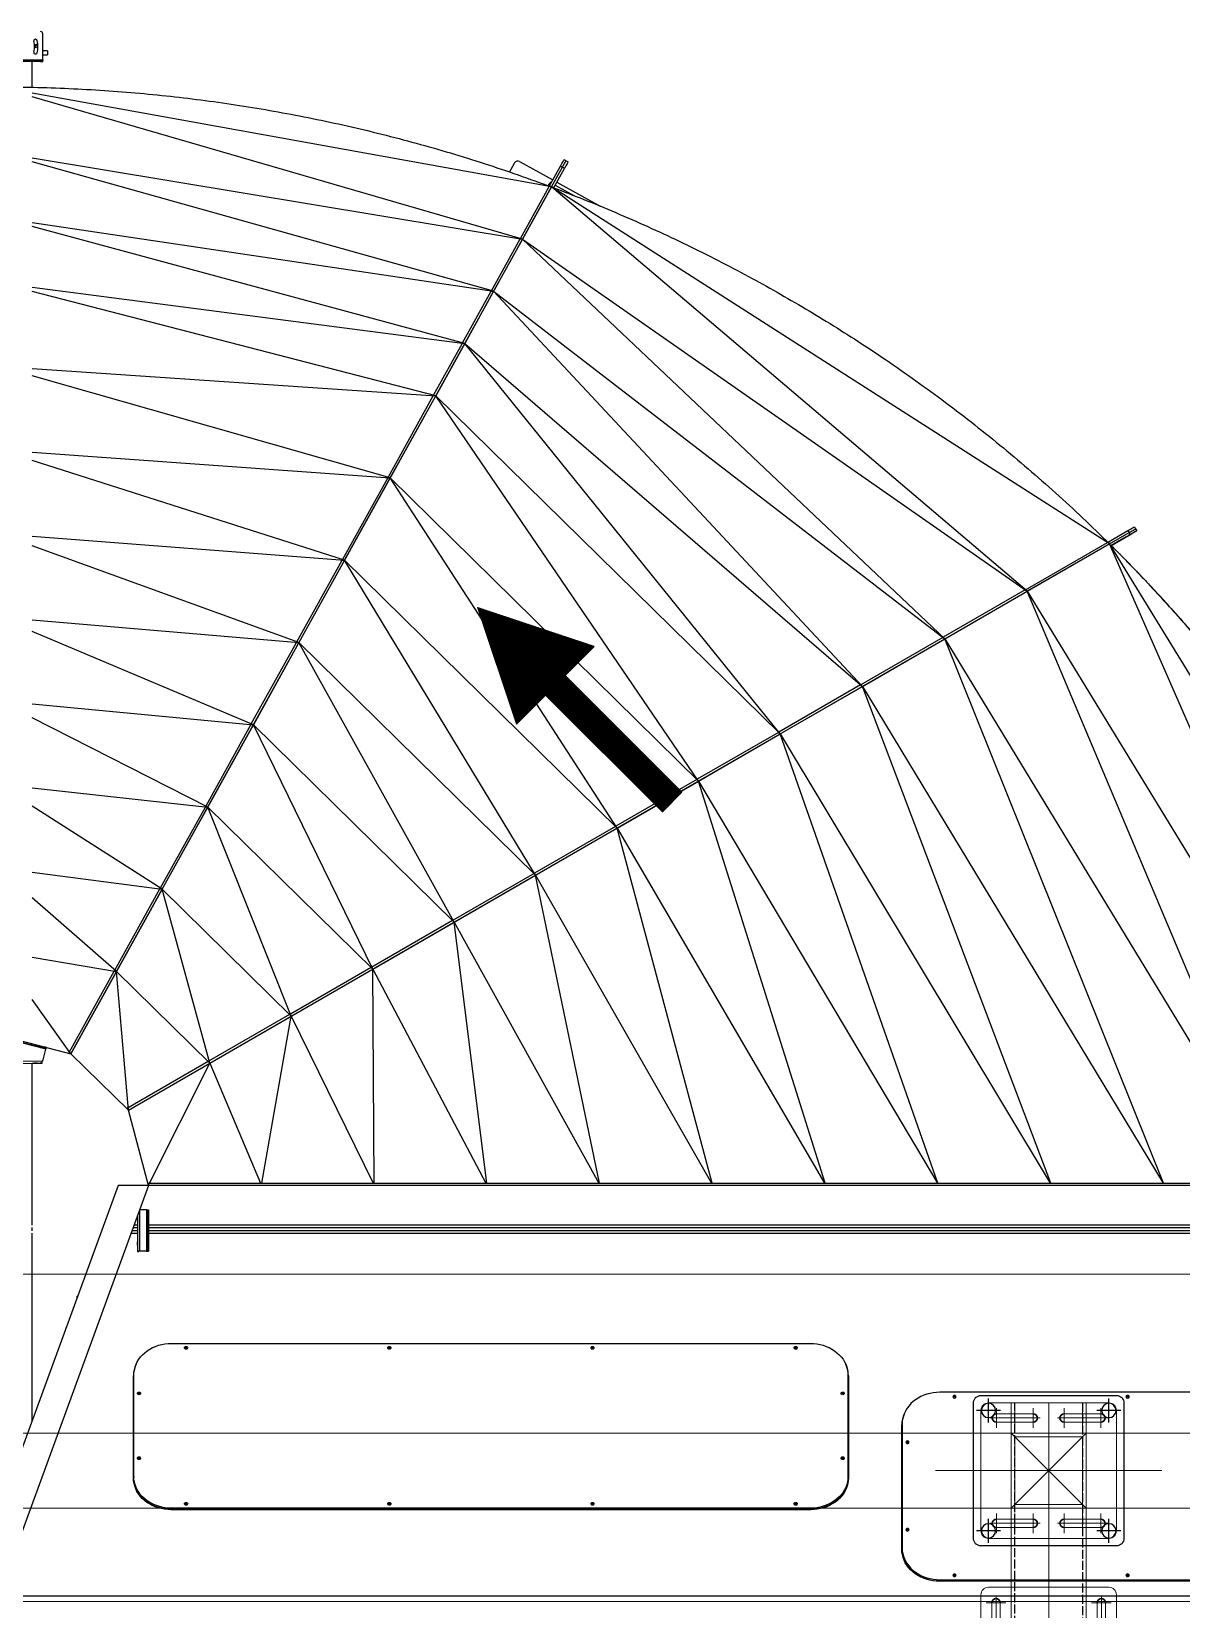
# Model space of a CAD drawing. Header units: millimetres. Extents: x 845401 to 948039, y 511594 to 550263.
# Drawn here: x 902667 to 904195, y 532602 to 534699 of the extents above; entities that cross this region are included whole.
import ezdxf

# ---------------------------------------------------------------- set-up
doc = ezdxf.new("R2010")
doc.units = ezdxf.units.MM
doc.linetypes.add('ACAD_ISO02W100', pattern=[15, 12, -3])
doc.linetypes.add('CENTER', pattern=[0])
for name, color, linetype in [('00', 7, 'Continuous'), ('3中心线层', 1, 'CENTER'), ('虚线', 4, 'ACAD_ISO02W100')]:
    doc.layers.add(name, color=color, linetype=linetype)
for name, color, linetype, lineweight in [('8101-0023040DXF_CONTINUOUS_LINE', 7, 'Continuous', 18), ('A-剖-0.10mm.......SECT-L01', 255, 'Continuous', 18), ('中心线', 1, 'CENTER', 9), ('粗实线', 7, 'Continuous', 30)]:
    doc.layers.add(name, color=color, linetype=linetype, lineweight=lineweight)

# ---------------------------------------------------------------- blocks, each defined once
blk = doc.blocks.new('G$C0940C817')
at = {"linetype": 'Continuous', "lineweight": 25}
for p, q in [((40.3, 2079.5), (2240, 2079.5)), ((2040.1, 1533.5), (2240, 2079.5)), ((2080.3, 1533.5), (2280.3, 2079.5)), ((489.2, 2059.4), (989.2, 2059.4)), ((988.7, 2059.1), (489.7, 2059.1)), ((988.7, 2057.5), (489.7, 2057.5)), ((988.7, 2057.5), (988.7, 2059.1)), ((989.2, 2059.4), (989.2, 2059.1)), ((1038.7, 2015.2), (1038.7, 2016.8)), ((1038.7, 1850.6), (1038.7, 2015.2)), ((1039.2, 2017.2), (1039.2, 1851.7)), ((1038.7, 2011.1), (1039.2, 2011.1)), ((1038.7, 2009.5), (1039.2, 2009.5)), ((1160.2, 1964.1), (1160.2, 1964.4)), ((1160.2, 1964.4), (2010.2, 1964.4)), ((1160.7, 1962.5), (1160.7, 1964.1)), ((1160.7, 1964.1), (2009.7, 1964.1)), ((1160.7, 1962.5), (2009.7, 1962.5)), ((2009.7, 1962.5), (2009.7, 1964.1)), ((2010.2, 1964.4), (2010.2, 1964.1)), ((1110.2, 1786.7), (1110.2, 1922.2)), ((1110.2, 1916.1), (1110.7, 1916.1)), ((1110.2, 1914.5), (1110.7, 1914.5)), ((1110.7, 1920.2), (1110.7, 1921.8)), ((1110.7, 1785.6), (1110.7, 1920.2)), ((2059.7, 1920.2), (2059.7, 1921.8)), ((2059.7, 1920.2), (2059.7, 1785.6)), ((2059.7, 1916.1), (2060.2, 1916.1)), ((2059.7, 1914.5), (2060.2, 1914.5)), ((2060.2, 1922.2), (2060.2, 1786.7)), ((1039.2, 1859.5), (1038.7, 1859.5)), ((2194.7, 1845.8), (2194.7, 1597)), ((489.7, 1808.3), (988.7, 1808.3)), ((1110.7, 1794.5), (1110.2, 1794.5)), ((2060.2, 1794.5), (2059.7, 1794.5)), ((2009.7, 1743.3), (1160.7, 1743.3)), ((2135.1, 1680.5), (2134.1, 1680.5)), ((2135.1, 1683.2), (2135.1, 1680.5)), ((2040.2, 1621), (2041.7, 1621)), ((2040.2, 1618), (2040.2, 1621)), ((2041.7, 1621), (2040.2, 1621)), ((2040.2, 1621), (2040.2, 1621)), ((2041.7, 1618), (2040.2, 1618)), ((2040.2, 1569), (2040.2, 1618)), ((2041.7, 1621), (2041.7, 1618)), ((2041.7, 1621), (2041.7, 1621)), ((2041.7, 1566), (2041.7, 1621)), ((2041.7, 1569), (2041.7, 1618)), ((2042.7, 1566), (2042.7, 1621)), ((2042.7, 1621), (2042.7, 1621)), ((2042.7, 1621), (2052.2, 1621)), ((2042.7, 1621), (2052.2, 1621)), ((2052.2, 1621), (2052.2, 1621)), ((2052.2, 1566.6), (2052.2, 1621)), ((2053.2, 1621), (2053.2, 1621.1)), ((2054.7, 1621.1), (2053.2, 1621.1)), ((2053.2, 1621), (2054.7, 1621)), ((2054.7, 1621), (2054.7, 1621.1)), ((2054.7, 1611.1), (2054.7, 1621.1)), ((2054.7, 1573.4), (2054.7, 1621)), ((2040.2, 1597), (240.2, 1597)), ((240.2, 1594), (2040.2, 1594)), ((2041.7, 1603.9), (2041.7, 1608.1)), ((2054.7, 1608.5), (2054.7, 1612.7)), ((2054.7, 1612.7), (2054.7, 1612.7)), ((2054.7, 1612.7), (2054.7, 1608.5)), ((2054.7, 1612.6), (2054.7, 1612.6)), ((2054.7, 1612.6), (2054.7, 1608.4)), ((2054.7, 1608.4), (2054.7, 1612.6)), ((2054.7, 1597), (2054.7, 1611.1)), ((2054.7, 1608.5), (2054.7, 1608.5)), ((2054.7, 1608.4), (2054.7, 1608.4)), ((2063.3, 1597), (2054.7, 1597)), ((2054.7, 1594), (2062.2, 1594)), ((2054.7, 1589.4), (2054.7, 1594)), ((2194.7, 1594), (2194.7, 1589.4)), ((2040.2, 1589.4), (240.2, 1589.4)), ((240.2, 1586.4), (2040.2, 1586.4)), ((2041.7, 1583.1), (2041.7, 1578.9)), ((2060.5, 1589.4), (2054.7, 1589.4)), ((2054.7, 1586.4), (2059.4, 1586.4)), ((2054.7, 1576.1), (2054.7, 1586.4)), ((2054.7, 1574.5), (2054.7, 1578.7)), ((2054.7, 1578.7), (2054.7, 1578.7)), ((2054.7, 1578.7), (2054.7, 1574.5)), ((2054.7, 1578.6), (2054.7, 1578.6)), ((2054.7, 1578.6), (2054.7, 1574.4)), ((2054.7, 1574.4), (2054.7, 1578.6)), ((2054.7, 1573.4), (2054.7, 1576.1)), ((2054.7, 1574.5), (2054.7, 1574.5)), ((2054.7, 1574.4), (2054.7, 1574.4)), ((2194.7, 1586.4), (2194.7, 1371)), ((2040.2, 1569), (2041.7, 1569)), ((2040.2, 1566), (2040.2, 1569)), ((2041.7, 1566), (2040.2, 1566)), ((2041.7, 1569), (2041.7, 1566)), ((2041.7, 1566), (2041.7, 1566)), ((2042.7, 1566), (2052, 1566)), ((240.3, 1533.4), (2040, 1533.4)), ((2040, 1533.5), (2080.3, 1533.5)), ((2040, 1533.5), (2040.1, 1533.5)), ((2040, 1533.5), (2040, 1533.4)), ((2040, 1533.4), (2040.2, 1533.5)), ((2040.2, 1530.5), (2040.2, 1533.5)), ((2040.2, 1533.5), (2049.6, 1498.4)), ((2080.2, 1533.5), (2080.2, 1533.5)), ((2080.2, 1533.5), (2080.3, 1533.5)), ((2040.2, 1530.5), (240.2, 1530.5)), ((242, 1530.5), (761.6, 683.3)), ((391.5, 1530.5), (763.1, 680.8)), ((872.6, 743.9), (392, 1530.5)), ((541.4, 1530.5), (872.6, 743.9)), ((982, 807.1), (542, 1530.5)), ((691.4, 1530.5), (982, 807.1)), ((1091.5, 870.3), (692, 1530.5)), ((841.3, 1530.5), (1091.5, 870.3)), ((1200.9, 933.5), (842, 1530.5)), ((991.2, 1530.5), (1200.9, 933.5)), ((1309.2, 996), (991.9, 1530.5)), ((1141.1, 1530.5), (1309.2, 996)), ((1417.4, 1058.5), (1141.9, 1530.5)), ((1291, 1530.5), (1417.4, 1058.5)), ((1525.7, 1121), (1291.9, 1530.5)), ((1440.8, 1530.5), (1525.7, 1121)), ((1633.9, 1183.5), (1441.8, 1530.5)), ((1590.5, 1530.5), (1633.9, 1183.5)), ((1742.2, 1246), (1591.7, 1530.5)), ((1740.2, 1530.5), (1742.2, 1246)), ((1850.4, 1308.5), (1741.6, 1530.5)), ((1889.6, 1530.5), (1850.4, 1308.5)), ((1958.7, 1371), (1891.4, 1530.5)), ((2038.6, 1530.5), (1958.7, 1371)), ((2049.6, 1498.4), (2066.9, 1433.5)), ((2066.9, 1433.5), (1958.7, 1371)), ((1960.9, 1368.8), (2067.2, 1430.2)), ((2143.2, 1358.6), (2066.9, 1433.5)), ((2066.9, 1433.5), (2082.6, 1249.2)), ((2066.9, 1433.5), (2067.2, 1430.2)), ((2066.9, 1433.5), (2068.4, 1430.9)), ((2067.2, 1430.2), (2068.4, 1430.9)), ((1958.7, 1371), (1200.9, 933.5)), ((1958.7, 1371), (1850.4, 1308.5)), ((1852.7, 1306.3), (1959.5, 1368)), ((2082.6, 1249.2), (1958.7, 1371)), ((1958.7, 1371), (2022, 1139.9)), ((1960.9, 1368.8), (1958.7, 1371)), ((1958.7, 1371), (1959.5, 1368)), ((1959.5, 1368), (1960.9, 1368.8)), ((2180.6, 1368.1), (2176.6, 1352.5)), ((2180.6, 1368.1), (2180.6, 1367.7)), ((2180.6, 1367.7), (2181.4, 1367.7)), ((2233.1, 1371.4), (2181.3, 1370.9)), ((2181.4, 1368.4), (2232.4, 1368.9)), ((2181.4, 1367.7), (2181.4, 1368.4)), ((2194.7, 1371), (2184.3, 1370.9)), ((2143.2, 1358.6), (1658.4, 484)), ((2082.6, 1249.2), (2143.2, 1358.6)), ((2145.1, 1355.9), (2085.7, 1248.7)), ((2240.2, 1333.5), (2143.2, 1358.6)), ((2143.2, 1358.6), (2194.7, 1286.3)), ((2143.2, 1358.6), (2145.1, 1355.9)), ((2143.2, 1358.6), (2145.8, 1357.1)), ((2145.1, 1355.9), (2145.8, 1357.1)), ((2176.3, 1351.6), (2175.9, 1350.1)), ((2224.7, 1339), (2176.3, 1351.6)), ((2176.6, 1352.5), (2225, 1340)), ((2178.9, 1349.4), (2179.2, 1350.8)), ((2221.5, 1338.3), (2178.9, 1349.4)), ((2221.8, 1339.8), (2179.2, 1350.8)), ((1850.4, 1308.5), (1742.2, 1246)), ((1744.4, 1243.8), (1851.6, 1305.7)), ((2022, 1139.9), (1850.4, 1308.5)), ((1850.4, 1308.5), (1961.4, 1030.6)), ((1852.7, 1306.3), (1850.4, 1308.5)), ((1850.4, 1308.5), (1851.6, 1305.7)), ((1852.7, 1306.3), (1851.6, 1305.7)), ((1742.2, 1246), (1633.9, 1183.5)), ((1636.2, 1181.3), (1743.5, 1243.3)), ((1961.4, 1030.6), (1742.2, 1246)), ((1742.2, 1246), (1900.8, 921.3)), ((1744.4, 1243.8), (1742.2, 1246)), ((1742.2, 1246), (1743.5, 1243.3)), ((1744.4, 1243.8), (1743.5, 1243.3)), ((2022, 1139.9), (2082.6, 1249.2)), ((2084.9, 1247.2), (2025.2, 1139.5)), ((2194.7, 1230.1), (2082.6, 1249.2)), ((2082.6, 1249.2), (2194.7, 1151.1)), ((2085.7, 1248.7), (2082.6, 1249.2)), ((2082.6, 1249.2), (2084.9, 1247.2)), ((2085.7, 1248.7), (2084.9, 1247.2)), ((1633.9, 1183.5), (1525.7, 1121)), ((1527.9, 1118.8), (1635.4, 1180.9)), ((1900.8, 921.3), (1633.9, 1183.5)), ((1633.9, 1183.5), (1840.2, 811.9)), ((1636.2, 1181.3), (1633.9, 1183.5)), ((1633.9, 1183.5), (1635.4, 1180.9)), ((1635.4, 1180.9), (1636.2, 1181.3)), ((2022, 1139.9), (1961.4, 1030.6)), ((1964.6, 1030.2), (2024.5, 1138.3)), ((2194.7, 1117.3), (2022, 1139.9)), ((2022, 1139.9), (2194.7, 1029.3)), ((2025.2, 1139.5), (2022, 1139.9)), ((2022, 1139.9), (2024.5, 1138.3)), ((2025.2, 1139.5), (2024.5, 1138.3)), ((1525.7, 1121), (1417.4, 1058.5)), ((1419.6, 1056.3), (1527.2, 1118.4)), ((1840.2, 811.9), (1525.7, 1121)), ((1525.7, 1121), (1779.6, 702.6)), ((1527.9, 1118.8), (1525.7, 1121)), ((1525.7, 1121), (1527.2, 1118.4)), ((1527.2, 1118.4), (1527.9, 1118.8)), ((1417.4, 1058.5), (1309.2, 996)), ((1311.4, 993.8), (1419.1, 1056)), ((1779.6, 702.6), (1417.4, 1058.5)), ((1417.4, 1058.5), (1719, 593.3)), ((1419.6, 1056.3), (1417.4, 1058.5)), ((1417.4, 1058.5), (1419.1, 1056)), ((1419.6, 1056.3), (1419.1, 1056)), ((1961.4, 1030.6), (1900.8, 921.3)), ((1904, 921), (1964.1, 1029.2)), ((2194.7, 1005.1), (1961.4, 1030.6)), ((1961.4, 1030.6), (2194.7, 912.2)), ((1964.6, 1030.2), (1961.4, 1030.6)), ((1961.4, 1030.6), (1964.1, 1029.2)), ((1964.1, 1029.2), (1964.6, 1030.2)), ((1309.2, 996), (1200.9, 933.5)), ((1203.1, 931.3), (1310.9, 993.5)), ((1719, 593.3), (1309.2, 996)), ((1309.2, 996), (1658.4, 484)), ((1311.4, 993.8), (1309.2, 996)), ((1309.2, 996), (1310.9, 993.5)), ((1311.4, 993.8), (1310.9, 993.5)), ((1200.9, 933.5), (763.1, 680.8)), ((1200.9, 933.5), (1091.5, 870.3)), ((1093.9, 868.2), (1202.8, 931.1)), ((1200.9, 933.5), (1619.9, 414.6)), ((1658.4, 484), (1200.9, 933.5)), ((1200.9, 933.5), (1202.8, 931.1)), ((1203.1, 931.3), (1200.9, 933.5)), ((1202.8, 931.1), (1203.1, 931.3)), ((1840.2, 811.9), (1900.8, 921.3)), ((1903.6, 920.1), (1843.5, 811.7)), ((2194.7, 893.4), (1900.8, 921.3)), ((1900.8, 921.3), (2194.7, 797.2)), ((1904, 921), (1900.8, 921.3)), ((1900.8, 921.3), (1903.6, 920.1)), ((1903.6, 920.1), (1904, 921)), ((1091.5, 870.3), (982, 807.1)), ((984.6, 805.1), (1093.6, 868.1)), ((1091.5, 870.3), (1581.5, 345.2)), ((1619.9, 414.6), (1091.5, 870.3)), ((1091.5, 870.3), (1093.6, 868.1)), ((1093.9, 868.2), (1091.5, 870.3)), ((1093.6, 868.1), (1093.9, 868.2)), ((982, 807.1), (872.6, 743.9)), ((875.3, 742), (984.3, 805)), ((982, 807.1), (1543, 275.9)), ((1581.5, 345.2), (982, 807.1)), ((982, 807.1), (984.3, 805)), ((984.6, 805.1), (982, 807.1)), ((984.3, 805), (984.6, 805.1)), ((1779.6, 702.6), (1840.2, 811.9)), ((1843, 810.9), (1782.9, 702.4)), ((2194.7, 781.8), (1840.2, 811.9)), ((1840.2, 811.9), (2194.7, 683.3)), ((1843.5, 811.7), (1840.2, 811.9)), ((1840.2, 811.9), (1843, 810.9)), ((1843.5, 811.7), (1843, 810.9)), ((763.1, 680.8), (872.6, 743.9)), ((875, 741.9), (766, 678.9)), ((872.6, 743.9), (1504.6, 206.5)), ((1543, 275.9), (872.6, 743.9)), ((872.6, 743.9), (875, 741.9)), ((875.3, 742), (872.6, 743.9)), ((875, 741.9), (875.3, 742)), ((1779.6, 702.6), (1719, 593.3)), ((1722.3, 593), (1782.5, 701.7)), ((2194.7, 670.4), (1779.6, 702.6)), ((1779.6, 702.6), (2194.7, 570.2)), ((1782.9, 702.4), (1779.6, 702.6)), ((1779.6, 702.6), (1782.5, 701.7)), ((1782.5, 701.7), (1782.9, 702.4)), ((761.6, 683.3), (735.7, 668.3)), ((763.1, 680.8), (737.2, 665.8)), ((750.8, 677.1), (737.8, 669.6)), ((764.6, 678.2), (738.7, 663.2)), ((741, 671.5), (746.2, 674.5)), ((743.1, 672.6), (748.3, 675.6)), ((744.3, 673.3), (761, 683)), ((761.6, 683.3), (761.6, 683.3)), ((761.6, 683.3), (763.1, 680.8)), ((763.1, 680.8), (1504.6, 206.5)), ((763.1, 680.8), (763.1, 680.8)), ((764.6, 678.2), (763.1, 680.8)), ((764.6, 678.2), (763.1, 680.8)), ((763.1, 680.8), (766, 678.9)), ((765.4, 678.6), (764.6, 678.2)), ((764.6, 678.2), (764.6, 678.2)), ((728.5, 660.8), (727, 663.3)), ((730, 658.2), (728.5, 660.8)), ((735.7, 668.3), (737.2, 665.8)), ((738.7, 663.2), (737.2, 665.8)), ((1719, 593.3), (1658.4, 484)), ((1661.7, 483.7), (1721.9, 592.4)), ((2194.7, 559), (1719, 593.3)), ((1719, 593.3), (2194.7, 457.6)), ((1722.3, 593), (1719, 593.3)), ((1719, 593.3), (1721.9, 592.4)), ((1721.9, 592.4), (1722.3, 593)), ((1658.4, 484), (1504.6, 206.5)), ((1619.9, 414.6), (1658.4, 484)), ((1661.4, 483.2), (1623.1, 414.2)), ((1658.4, 484), (2194.7, 345.3)), ((2194.7, 447.7), (1658.4, 484)), ((1658.4, 484), (1661.4, 483.2)), ((1661.7, 483.7), (1658.4, 484)), ((1661.7, 483.7), (1661.4, 483.2)), ((1581.5, 345.2), (1619.9, 414.6)), ((1622.9, 413.8), (1584.7, 344.8)), ((1619.9, 414.6), (2194.7, 259.1)), ((2194.7, 339.5), (1619.9, 414.6)), ((1619.9, 414.6), (1622.9, 413.8)), ((1623.1, 414.2), (1619.9, 414.6)), ((1622.9, 413.8), (1623.1, 414.2)), ((1543, 275.9), (1581.5, 345.2)), ((1584.5, 344.4), (1546.2, 275.4)), ((1581.5, 345.2), (2194.7, 173)), ((2194.7, 253.6), (1581.5, 345.2)), ((1581.5, 345.2), (1584.5, 344.4)), ((1584.7, 344.8), (1581.5, 345.2)), ((1584.7, 344.8), (1584.5, 344.4)), ((1504.6, 206.5), (1543, 275.9)), ((1546, 275), (1507.7, 206)), ((1543, 275.9), (2194.7, 86.7)), ((2194.7, 167.7), (1543, 275.9)), ((1543, 275.9), (1546, 275)), ((1546.2, 275.4), (1543, 275.9)), ((1546.2, 275.4), (1546, 275)), ((1497.6, 200.1), (1440, 232.1)), ((1499.8, 204.1), (1473.9, 218.4)), ((1502, 208), (1487.4, 181.8)), ((1504.6, 206.5), (1490.1, 180.3)), ((1507.2, 205.1), (1492.7, 178.8)), ((1502, 208), (1504.6, 206.5)), ((1547, 172.7), (1502.9, 197.2)), ((1504.6, 206.5), (2194.7, 81.7)), ((1507.2, 205.1), (1504.6, 206.5)), ((1504.6, 206.5), (1507.7, 206)), ((1506.5, 203.8), (1507.8, 203)), ((1507.4, 205.5), (1507.2, 205.1)), ((1507.8, 203), (1507.3, 202.2)), ((1508.9, 205), (1507.8, 203)), ((1485.2, 171.6), (1482.6, 173)), ((1487.8, 170.1), (1485.2, 171.6)), ((1487.4, 181.8), (1490.1, 180.3)), ((1492.7, 178.8), (1490.1, 180.3)), ((1553.8, 174.7), (1553.5, 174.1)), ((1560.5, 186.7), (1553.8, 174.7)), ((2194.7, 74), (2194.7, 40)), ((2180.7, 30.9), (2174.5, 30.9)), ((2174.5, 28.3), (2174.5, 30.9)), ((2174.5, 25.7), (2174.5, 28.3)), ((2174.5, 25.7), (2180.7, 25.7)), ((2183.7, 40), (2180.7, 40)), ((2180.7, 40), (2234.7, 40)), ((2180.7, 40), (2180.7, 38.5)), ((2180.7, 38.5), (2183.7, 38.5)), ((2180.7, 37.5), (2180.7, 38.5)), ((2180.7, 38.5), (2234.7, 38.5)), ((2234.7, 37.5), (2180.7, 37.5)), ((2180.7, 37.5), (2180.7, 3)), ((2183.7, 38.5), (2183.7, 40)), ((2183.7, 40), (2234.7, 40)), ((2183.7, 38.5), (2234.7, 38.5)), ((2188.2, 28.2), (2188.6, 28.8)), ((2191.7, 17), (2189.5, 17))]:
    blk.add_line(p, q, dxfattribs=at)
at = {"linetype": 'Continuous', "lineweight": 25, "flags": 128}
for points in [[(1038.7, 2016.8), (1038.5, 2020.5), (1037.9, 2024.1), (1036.9, 2027.7), (1035.6, 2031.3), (1034, 2034.7), (1032, 2037.9), (1029.6, 2041.1), (1027, 2044), (1024, 2046.7), (1020.8, 2049.2), (1017.3, 2051.4), (1013.7, 2053.4), (1009.8, 2055.1), (1005.8, 2056.5), (1001.6, 2057.6), (997.3, 2058.4), (993, 2058.9), (988.7, 2059.1)], [(1038.7, 2015.2), (1038.5, 2018.9), (1037.9, 2022.5), (1036.9, 2026.1), (1035.6, 2029.7), (1034, 2033.1), (1032, 2036.3), (1029.6, 2039.5), (1027, 2042.4), (1024, 2045.1), (1020.8, 2047.6), (1017.3, 2049.8), (1013.7, 2051.8), (1009.8, 2053.5), (1005.8, 2054.9), (1001.6, 2056), (997.3, 2056.8), (993, 2057.3), (988.7, 2057.5)], [(989.2, 2059.4), (993.5, 2059.3), (997.8, 2058.8), (1002.1, 2058), (1006.3, 2056.9), (1010.3, 2055.5), (1014.2, 2053.8), (1017.8, 2051.8), (1021.3, 2049.6), (1024.5, 2047.1), (1027.5, 2044.3), (1030.1, 2041.4), (1032.5, 2038.3), (1034.5, 2035), (1036.1, 2031.6), (1037.4, 2028.1), (1038.4, 2024.5), (1039, 2020.9), (1039.2, 2017.2)], [(739.2, 2049.8), (740, 2049.9), (740.6, 2050.3), (741.1, 2050.9), (741.3, 2051.6), (741.1, 2052.2), (740.6, 2052.8), (740, 2053.2), (739.2, 2053.3), (738.3, 2053.2), (737.7, 2052.8), (737.2, 2052.2), (737.1, 2051.6), (737.2, 2050.9), (737.7, 2050.3), (738.3, 2049.9), (739.2, 2049.8)], [(969.2, 2049.8), (970, 2049.9), (970.6, 2050.3), (971.1, 2050.9), (971.3, 2051.6), (971.1, 2052.2), (970.6, 2052.8), (970, 2053.2), (969.2, 2053.3), (968.3, 2053.2), (967.7, 2052.8), (967.2, 2052.2), (967.1, 2051.6), (967.2, 2050.9), (967.7, 2050.3), (968.3, 2049.9), (969.2, 2049.8)], [(1031.7, 1989.2), (1032.5, 1989.3), (1033.1, 1989.7), (1033.6, 1990.3), (1033.8, 1991), (1033.6, 1991.7), (1033.1, 1992.2), (1032.5, 1992.6), (1031.7, 1992.8), (1030.8, 1992.6), (1030.2, 1992.2), (1029.7, 1991.7), (1029.6, 1991), (1029.7, 1990.3), (1030.2, 1989.7), (1030.8, 1989.3), (1031.7, 1989.2)], [(1110.2, 1922.2), (1110.3, 1925.9), (1110.9, 1929.5), (1111.9, 1933.1), (1113.2, 1936.6), (1114.8, 1940), (1116.8, 1943.3), (1119.2, 1946.4), (1121.8, 1949.3), (1124.8, 1952.1), (1128, 1954.6), (1131.5, 1956.8), (1135.2, 1958.8), (1139, 1960.5), (1143.1, 1961.9), (1147.2, 1963), (1151.5, 1963.8), (1155.8, 1964.3), (1160.2, 1964.4)], [(1110.7, 1921.8), (1110.8, 1925.5), (1111.4, 1929.1), (1112.4, 1932.7), (1113.7, 1936.3), (1115.3, 1939.7), (1117.3, 1942.9), (1119.7, 1946.1), (1122.3, 1949), (1125.3, 1951.7), (1128.5, 1954.2), (1132, 1956.4), (1135.7, 1958.4), (1139.5, 1960.1), (1143.6, 1961.5), (1147.7, 1962.6), (1152, 1963.4), (1156.3, 1963.9), (1160.7, 1964.1)], [(1110.7, 1920.2), (1110.8, 1923.9), (1111.4, 1927.5), (1112.4, 1931.1), (1113.7, 1934.7), (1115.3, 1938.1), (1117.3, 1941.3), (1119.7, 1944.5), (1122.3, 1947.4), (1125.3, 1950.1), (1128.5, 1952.6), (1132, 1954.8), (1135.7, 1956.8), (1139.5, 1958.5), (1143.6, 1959.9), (1147.7, 1961), (1152, 1961.8), (1156.3, 1962.3), (1160.7, 1962.5)], [(1180.2, 1958.3), (1181, 1958.2), (1181.6, 1957.8), (1182.1, 1957.2), (1182.3, 1956.6), (1182.1, 1955.9), (1181.6, 1955.3), (1181, 1954.9), (1180.2, 1954.8), (1179.3, 1954.9), (1178.7, 1955.3), (1178.2, 1955.9), (1178.1, 1956.6), (1178.2, 1957.2), (1178.7, 1957.8), (1179.3, 1958.2), (1180.2, 1958.3)], [(1450.2, 1958.3), (1451, 1958.2), (1451.6, 1957.8), (1452.1, 1957.2), (1452.3, 1956.6), (1452.1, 1955.9), (1451.6, 1955.3), (1451, 1954.9), (1450.2, 1954.8), (1449.3, 1954.9), (1448.7, 1955.3), (1448.2, 1955.9), (1448.1, 1956.6), (1448.2, 1957.2), (1448.7, 1957.8), (1449.3, 1958.2), (1450.2, 1958.3)], [(1720.2, 1958.3), (1721, 1958.2), (1721.6, 1957.8), (1722.1, 1957.2), (1722.3, 1956.6), (1722.1, 1955.9), (1721.6, 1955.3), (1721, 1954.9), (1720.2, 1954.8), (1719.3, 1954.9), (1718.7, 1955.3), (1718.2, 1955.9), (1718.1, 1956.6), (1718.2, 1957.2), (1718.7, 1957.8), (1719.3, 1958.2), (1720.2, 1958.3)], [(1990.2, 1958.3), (1991, 1958.2), (1991.6, 1957.8), (1992.1, 1957.2), (1992.3, 1956.6), (1992.1, 1955.9), (1991.6, 1955.3), (1991, 1954.9), (1990.2, 1954.8), (1989.3, 1954.9), (1988.7, 1955.3), (1988.2, 1955.9), (1988.1, 1956.6), (1988.2, 1957.2), (1988.7, 1957.8), (1989.3, 1958.2), (1990.2, 1958.3)], [(2009.7, 1964.1), (2014, 1963.9), (2018.3, 1963.4), (2022.6, 1962.6), (2026.8, 1961.5), (2030.8, 1960.1), (2034.7, 1958.4), (2038.3, 1956.4), (2041.8, 1954.2), (2045, 1951.7), (2048, 1949), (2050.6, 1946.1), (2053, 1942.9), (2055, 1939.7), (2056.6, 1936.3), (2057.9, 1932.7), (2058.9, 1929.1), (2059.5, 1925.5), (2059.7, 1921.8)], [(2009.7, 1962.5), (2014, 1962.3), (2018.3, 1961.8), (2022.6, 1961), (2026.8, 1959.9), (2030.8, 1958.5), (2034.7, 1956.8), (2038.3, 1954.8), (2041.8, 1952.6), (2045, 1950.1), (2048, 1947.4), (2050.6, 1944.5), (2053, 1941.3), (2055, 1938.1), (2056.6, 1934.7), (2057.9, 1931.1), (2058.9, 1927.5), (2059.5, 1923.9), (2059.7, 1920.2)], [(2010.2, 1964.4), (2014.5, 1964.3), (2018.8, 1963.8), (2023.1, 1963), (2027.3, 1961.9), (2031.3, 1960.5), (2035.2, 1958.8), (2038.8, 1956.8), (2042.3, 1954.6), (2045.5, 1952.1), (2048.5, 1949.3), (2051.1, 1946.4), (2053.5, 1943.3), (2055.5, 1940), (2057.1, 1936.6), (2058.4, 1933.1), (2059.4, 1929.5), (2060, 1925.9), (2060.2, 1922.2)], [(1117.7, 1897.8), (1118.5, 1897.6), (1119.1, 1897.2), (1119.6, 1896.7), (1119.8, 1896), (1119.6, 1895.3), (1119.1, 1894.7), (1118.5, 1894.3), (1117.7, 1894.2), (1116.8, 1894.3), (1116.2, 1894.7), (1115.7, 1895.3), (1115.6, 1896), (1115.7, 1896.7), (1116.2, 1897.2), (1116.8, 1897.6), (1117.7, 1897.8)], [(2052.7, 1897.8), (2053.5, 1897.6), (2054.1, 1897.2), (2054.6, 1896.7), (2054.8, 1896), (2054.6, 1895.3), (2054.1, 1894.7), (2053.5, 1894.3), (2052.7, 1894.2), (2051.8, 1894.3), (2051.2, 1894.7), (2050.7, 1895.3), (2050.6, 1896), (2050.7, 1896.7), (2051.2, 1897.2), (2051.8, 1897.6), (2052.7, 1897.8)], [(1031.7, 1873), (1032.5, 1873.2), (1033.1, 1873.5), (1033.6, 1874.1), (1033.8, 1874.8), (1033.6, 1875.5), (1033.1, 1876.1), (1032.5, 1876.4), (1031.7, 1876.6), (1030.8, 1876.4), (1030.2, 1876.1), (1029.7, 1875.5), (1029.6, 1874.8), (1029.7, 1874.1), (1030.2, 1873.5), (1030.8, 1873.2), (1031.7, 1873)], [(988.7, 1808.3), (993, 1808.5), (997.3, 1809), (1001.6, 1809.8), (1005.8, 1810.9), (1009.8, 1812.3), (1013.7, 1814), (1017.3, 1816), (1020.8, 1818.2), (1024, 1820.7), (1027, 1823.4), (1029.6, 1826.3), (1032, 1829.5), (1034, 1832.7), (1035.6, 1836.1), (1036.9, 1839.6), (1037.9, 1843.2), (1038.5, 1846.9), (1038.7, 1850.6)], [(739.2, 1812.5), (740, 1812.6), (740.6, 1813), (741.1, 1813.6), (741.3, 1814.2), (741.1, 1814.9), (740.6, 1815.5), (740, 1815.9), (739.2, 1816), (738.3, 1815.9), (737.7, 1815.5), (737.2, 1814.9), (737.1, 1814.2), (737.2, 1813.6), (737.7, 1813), (738.3, 1812.6), (739.2, 1812.5)], [(969.2, 1812.5), (970, 1812.6), (970.6, 1813), (971.1, 1813.6), (971.3, 1814.2), (971.1, 1814.9), (970.6, 1815.5), (970, 1815.9), (969.2, 1816), (968.3, 1815.9), (967.7, 1815.5), (967.2, 1814.9), (967.1, 1814.2), (967.2, 1813.6), (967.7, 1813), (968.3, 1812.6), (969.2, 1812.5)], [(1117.7, 1811.6), (1118.5, 1811.4), (1119.1, 1811.1), (1119.6, 1810.5), (1119.8, 1809.8), (1119.6, 1809.1), (1119.1, 1808.5), (1118.5, 1808.2), (1117.7, 1808), (1116.8, 1808.2), (1116.2, 1808.5), (1115.7, 1809.1), (1115.6, 1809.8), (1115.7, 1810.5), (1116.2, 1811.1), (1116.8, 1811.4), (1117.7, 1811.6)], [(2052.7, 1811.6), (2053.5, 1811.4), (2054.1, 1811.1), (2054.6, 1810.5), (2054.8, 1809.8), (2054.6, 1809.1), (2054.1, 1808.5), (2053.5, 1808.2), (2052.7, 1808), (2051.8, 1808.2), (2051.2, 1808.5), (2050.7, 1809.1), (2050.6, 1809.8), (2050.7, 1810.5), (2051.2, 1811.1), (2051.8, 1811.4), (2052.7, 1811.6)], [(1160.7, 1743.3), (1156.3, 1743.5), (1152, 1744), (1147.7, 1744.8), (1143.6, 1745.9), (1139.5, 1747.3), (1135.7, 1749), (1132, 1751), (1128.5, 1753.2), (1125.3, 1755.7), (1122.3, 1758.4), (1119.7, 1761.3), (1117.3, 1764.5), (1115.3, 1767.7), (1113.7, 1771.1), (1112.4, 1774.6), (1111.4, 1778.2), (1110.8, 1781.9), (1110.7, 1785.6)], [(2059.7, 1785.6), (2059.5, 1781.9), (2058.9, 1778.2), (2057.9, 1774.6), (2056.6, 1771.1), (2055, 1767.7), (2053, 1764.5), (2050.6, 1761.3), (2048, 1758.4), (2045, 1755.7), (2041.8, 1753.2), (2038.3, 1751), (2034.7, 1749), (2030.8, 1747.3), (2026.8, 1745.9), (2022.6, 1744.8), (2018.3, 1744), (2014, 1743.5), (2009.7, 1743.3)], [(1180.2, 1751), (1181, 1750.9), (1181.6, 1750.5), (1182.1, 1749.9), (1182.3, 1749.2), (1182.1, 1748.6), (1181.6, 1748), (1181, 1747.6), (1180.2, 1747.5), (1179.3, 1747.6), (1178.7, 1748), (1178.2, 1748.6), (1178.1, 1749.2), (1178.2, 1749.9), (1178.7, 1750.5), (1179.3, 1750.9), (1180.2, 1751)], [(1450.2, 1751), (1451, 1750.9), (1451.6, 1750.5), (1452.1, 1749.9), (1452.3, 1749.2), (1452.1, 1748.6), (1451.6, 1748), (1451, 1747.6), (1450.2, 1747.5), (1449.3, 1747.6), (1448.7, 1748), (1448.2, 1748.6), (1448.1, 1749.2), (1448.2, 1749.9), (1448.7, 1750.5), (1449.3, 1750.9), (1450.2, 1751)], [(1720.2, 1751), (1721, 1750.9), (1721.6, 1750.5), (1722.1, 1749.9), (1722.3, 1749.2), (1722.1, 1748.6), (1721.6, 1748), (1721, 1747.6), (1720.2, 1747.5), (1719.3, 1747.6), (1718.7, 1748), (1718.2, 1748.6), (1718.1, 1749.2), (1718.2, 1749.9), (1718.7, 1750.5), (1719.3, 1750.9), (1720.2, 1751)], [(1990.2, 1751), (1991, 1750.9), (1991.6, 1750.5), (1992.1, 1749.9), (1992.3, 1749.2), (1992.1, 1748.6), (1991.6, 1748), (1991, 1747.6), (1990.2, 1747.5), (1989.3, 1747.6), (1988.7, 1748), (1988.2, 1748.6), (1988.1, 1749.2), (1988.2, 1749.9), (1988.7, 1750.5), (1989.3, 1750.9), (1990.2, 1751)], [(2040.2, 1621), (2040.2, 1621), (2040.3, 1621), (2040.6, 1621), (2040.9, 1621), (2041.3, 1621), (2041.7, 1621), (2042.2, 1621), (2042.7, 1621)], [(2052.2, 1621), (2052.6, 1621), (2053.1, 1621), (2053.5, 1621), (2053.9, 1621), (2054.2, 1621), (2054.5, 1621), (2054.6, 1621), (2054.7, 1621)], [(2181.3, 1370.9), (2181.3, 1370.9), (2181.3, 1370.7), (2181.3, 1370.5), (2181.3, 1370.2), (2181.3, 1369.8), (2181.3, 1369.4), (2181.3, 1368.9), (2181.4, 1368.4)], [(2181.3, 1370.9), (2181.4, 1370.9), (2181.6, 1370.9), (2181.8, 1370.9), (2182.2, 1370.9), (2182.7, 1370.9), (2183.2, 1370.9), (2183.7, 1370.9), (2184.3, 1370.9)], [(2188, 1371), (2188.1, 1371), (2188.6, 1371), (2189.4, 1371), (2190.2, 1371), (2191.1, 1371), (2191.8, 1371), (2192.3, 1371), (2192.5, 1371)], [(2192.5, 1371), (2192.3, 1371), (2191.8, 1371), (2191.1, 1371), (2190.2, 1371), (2189.4, 1371), (2188.6, 1371), (2188.1, 1371), (2188, 1371)], [(2175.9, 1350.1), (2176, 1350.1), (2176.2, 1350), (2176.4, 1350), (2176.8, 1349.9), (2177.2, 1349.8), (2177.7, 1349.6), (2178.3, 1349.5), (2178.9, 1349.4)], [(2179.2, 1350.8), (2178.7, 1351), (2178.1, 1351.1), (2177.6, 1351.2), (2177.2, 1351.3), (2176.8, 1351.4), (2176.5, 1351.5), (2176.4, 1351.5), (2176.3, 1351.6)], [(2188.2, 1348.5), (2188, 1348.5), (2187.5, 1348.7), (2186.8, 1348.8), (2186, 1349.1), (2185.2, 1349.3), (2184.5, 1349.5), (2184, 1349.6), (2183.8, 1349.6), (2184, 1349.6), (2184.5, 1349.5), (2185.2, 1349.3), (2186, 1349.1), (2186.8, 1348.8), (2187.5, 1348.7), (2188, 1348.5), (2188.2, 1348.5)], [(744.3, 673.3), (741.9, 671.9), (739.4, 670.5), (737.1, 669.2), (735, 667.9), (733, 666.8), (731.2, 665.8), (729.8, 664.9), (728.6, 664.3), (727.7, 663.8), (727.2, 663.5), (727, 663.3)], [(750.8, 677.1), (752.1, 677.8), (753.2, 678.5), (754.2, 679), (754.9, 679.5), (755.4, 679.8), (755.6, 679.8), (755.4, 679.8), (754.9, 679.5), (754.2, 679), (753.2, 678.5), (752.1, 677.8), (750.8, 677.1)], [(750.8, 677.1), (752.1, 677.8), (753.2, 678.5), (754.2, 679), (754.9, 679.5), (755.4, 679.8), (755.6, 679.8), (755.4, 679.8), (754.9, 679.5), (754.2, 679), (753.2, 678.5), (752.1, 677.8), (750.8, 677.1)], [(750.8, 677.1), (752.1, 677.8), (753.2, 678.5), (754.2, 679), (754.9, 679.5), (755.4, 679.8), (755.6, 679.8), (755.4, 679.8), (754.9, 679.5), (754.2, 679), (753.2, 678.5), (752.1, 677.8), (750.8, 677.1)], [(727, 663.3), (727.2, 663.4), (727.7, 663.7), (728.5, 664.2), (729.5, 664.8), (730.9, 665.6), (732.4, 666.4), (734, 667.4), (735.7, 668.3)], [(737.2, 665.8), (735.5, 664.8), (733.9, 663.8), (732.4, 663), (731, 662.2), (730, 661.6), (729.2, 661.1), (728.7, 660.8), (728.5, 660.8)], [(737.2, 665.8), (735.5, 664.8), (733.9, 663.8), (732.4, 663), (731, 662.2), (730, 661.6), (729.2, 661.1), (728.7, 660.8), (728.5, 660.8)], [(738.7, 663.2), (737, 662.2), (735.4, 661.2), (733.9, 660.4), (732.5, 659.6), (731.5, 659), (730.7, 658.5), (730.2, 658.2), (730, 658.2)], [(737.8, 669.6), (736.6, 668.9), (735.5, 668.2), (734.5, 667.7), (733.7, 667.2), (733.2, 666.9), (733.1, 666.8), (733.2, 666.9), (733.7, 667.2), (734.5, 667.7), (735.5, 668.2), (736.6, 668.9), (737.8, 669.6)], [(737.8, 669.6), (736.6, 668.9), (735.5, 668.2), (734.5, 667.7), (733.7, 667.2), (733.2, 666.9), (733.1, 666.8), (733.2, 666.9), (733.7, 667.2), (734.5, 667.7), (735.5, 668.2), (736.6, 668.9), (737.8, 669.6)], [(737.8, 669.6), (736.6, 668.9), (735.5, 668.2), (734.5, 667.7), (733.7, 667.2), (733.2, 666.9), (733.1, 666.8), (733.2, 666.9), (733.7, 667.2), (734.5, 667.7), (735.5, 668.2), (736.6, 668.9), (737.8, 669.6)], [(1482.6, 173), (1482.7, 173.2), (1483, 173.7), (1483.4, 174.5), (1484, 175.6), (1484.7, 176.9), (1485.6, 178.4), (1486.5, 180), (1487.4, 181.8)], [(1490.1, 180.3), (1489.1, 178.6), (1488.2, 177), (1487.4, 175.4), (1486.6, 174.1), (1486, 173), (1485.6, 172.2), (1485.3, 171.7), (1485.2, 171.6)], [(1490.1, 180.3), (1489.1, 178.6), (1488.2, 177), (1487.4, 175.4), (1486.6, 174.1), (1486, 173), (1485.6, 172.2), (1485.3, 171.7), (1485.2, 171.6)], [(1492.7, 178.8), (1491.7, 177.1), (1490.8, 175.5), (1490, 174), (1489.3, 172.7), (1488.7, 171.6), (1488.2, 170.8), (1487.9, 170.3), (1487.8, 170.1)]]:
    blk.add_lwpolyline(points, dxfattribs=at)
at = {"linetype": 'Continuous', "lineweight": 25}
blk.add_circle((2189.3, 20), 1.5, dxfattribs=at)
for centre, radius, start, end in [((739.1, 2053.5), 2.16, 213.2182, 271.8538), ((739.1, 2053.4), 1.56, 202.3886, 273.327), ((739.2, 2053.4), 1.56, 266.6804, 337.6033), ((739.2, 2053.5), 2.16, 268.1605, 326.7674), ((969.1, 2053.5), 2.16, 213.2187, 271.8527), ((969.1, 2053.4), 1.56, 202.3817, 273.3076), ((969.2, 2053.4), 1.56, 266.6718, 337.6469), ((969.2, 2053.5), 2.16, 268.1616, 326.767), ((1031.7, 1992.9), 1.68, 204.1397, 335.8603), ((1031.6, 1993), 2.16, 213.2187, 271.8527), ((1031.7, 1993), 2.16, 268.1616, 326.767), ((1180.2, 1958.6), 2.25, 213.6328, 326.3672), ((1180.1, 1958.4), 1.56, 202.4474, 273.3104), ((1180.2, 1958.4), 1.56, 266.6653, 337.584), ((1450.2, 1958.6), 2.25, 213.6328, 326.3672), ((1450.1, 1958.4), 1.56, 202.2562, 273.3366), ((1450.2, 1958.4), 1.56, 266.6641, 337.7423), ((1720.2, 1958.6), 2.25, 213.6328, 326.3672), ((1720.1, 1958.4), 1.56, 202.4692, 273.3214), ((1720.2, 1958.4), 1.56, 266.6793, 337.5293), ((1990.2, 1958.6), 2.25, 213.6328, 326.3672), ((1990.1, 1958.4), 1.56, 202.4531, 273.3167), ((1990.2, 1958.4), 1.56, 266.684, 337.5453), ((1117.7, 1898), 2.25, 213.6328, 326.3672), ((1117.6, 1897.8), 1.56, 202.265, 273.3362), ((1117.7, 1897.8), 1.56, 266.6704, 337.7284), ((2052.7, 1898), 2.25, 213.6324, 326.3676), ((2052.7, 1897.9), 1.68, 203.9649, 336.0348), ((1031.6, 1876.8), 2.16, 213.2179, 271.8534), ((1031.7, 1876.7), 1.68, 204.0587, 335.941), ((1031.7, 1876.8), 2.16, 268.1609, 326.7677), ((1002.4, 1851.8), 36.7, 335.0009, 359.8218), ((1002.6, 1851.9), 36.6, 335.9221, 359.8624), ((739.1, 1816.2), 2.16, 213.2184, 271.853), ((739.2, 1816.1), 1.68, 204.0644, 335.9355), ((739.2, 1816.2), 2.16, 268.1614, 326.7672), ((969.1, 1816.2), 2.16, 213.2184, 271.853), ((969.2, 1816.1), 1.68, 204.042, 335.958), ((969.2, 1816.2), 2.16, 268.1613, 326.7672), ((1117.7, 1811.9), 2.25, 213.6327, 326.3673), ((1117.6, 1811.6), 1.56, 202.3039, 273.3177), ((1117.7, 1811.6), 1.56, 266.6582, 337.728), ((2052.7, 1811.9), 2.25, 213.6327, 326.3673), ((2052.7, 1811.7), 1.68, 203.9541, 336.0457), ((1146.8, 1786.9), 36.7, 180.1702, 204.0484), ((1146.8, 1786.8), 36.7, 180.1578, 205.0165), ((2023.4, 1786.8), 36.8, 335.0066, 359.8162), ((2023.5, 1786.9), 36.6, 335.9146, 359.8559), ((1180.2, 1751.3), 2.25, 213.6326, 326.3674), ((1180.2, 1751.1), 1.68, 204.0965, 335.903), ((1450.2, 1751.3), 2.25, 213.6329, 326.3671), ((1450.2, 1751.1), 1.68, 203.9365, 336.0634), ((1720.2, 1751.3), 2.25, 213.6326, 326.3674), ((1720.2, 1751.1), 1.68, 204.0064, 335.9933), ((1990.2, 1751.3), 2.25, 213.6326, 326.3674), ((1990.2, 1751.1), 1.68, 203.9198, 336.0802), ((2042.4, 1414.1), 206.9, 89.9307, 90.2076), ((2052.4, 1829.2), 208.2, 269.9324, 270.2076), ((2042.4, 1359.1), 206.9, 89.9307, 90.2076), ((2074.8, 1378.3), 105, 345.2296, 345.7752), ((1501.3, 206.7), 7.5, 294.1294, 331), ((1549.5, 177.1), 5, 241, 331), ((2214.7, 20), 27.7, 162.8259, 197.1741), ((2214.7, 20), 27.7, 162.8259, 197.1741), ((2190.4, 27.5), 2.25, 342.8259, 162.8259), ((2214.7, 20), 23.2, 162.8259, 197.1741), ((2183.7, 3), 3, 180, 269.9999), ((2189.5, 20), 3, 217.1704, 269.9999), ((2189.3, 20), 1.5, 143.5088, 269.9999), ((2190.4, 12.5), 2.25, 197.1741, 17.1741), ((2190.4, 12.5), 2.25, 197.1741, 323.5088), ((2189.3, 20), 1.5, 269.9999, 323.5088)]:
    blk.add_arc(centre, radius, start, end, dxfattribs=at)
for points, knots in [([(761, 682.9), (760.7, 683.2), (760.1, 683.8), (759.1, 684.8), (758.1, 685.8), (757.1, 686.8), (756.2, 687.7), (755.3, 688.6), (754.3, 689.6), (753.2, 690.8), (751.3, 692.6), (748.9, 695), (746, 698), (740.1, 704), (731.8, 712.7), (720.8, 724.1), (709.3, 736.4), (696.7, 750), (683.1, 764.9), (669.2, 780.5), (655.1, 796.6), (641, 813.1), (627.4, 829.3), (614.5, 844.9), (604.1, 857.8), (595.9, 868.1), (589.5, 876.2), (582.9, 884.7), (575.8, 893.9), (569.4, 902.3), (563.7, 909.8), (559, 916.1), (554.4, 922.3), (550.1, 928.1), (546.1, 933.5), (541.6, 939.7), (536.2, 947.1), (529.8, 956.1), (522.9, 965.9), (515.7, 976.1), (508.5, 986.6), (501.4, 997.1), (495.5, 1005.8), (490.8, 1012.8), (487.5, 1017.8), (484.5, 1022.3), (481.6, 1026.7), (478.6, 1031.4), (475.3, 1036.5), (471.7, 1042.1), (467.9, 1048.1), (464, 1054.2), (460, 1060.5), (456.1, 1066.8), (452.3, 1072.9), (448.9, 1078.5), (445.9, 1083.4), (443.1, 1088), (440.1, 1093), (436.5, 1099), (432.2, 1106.3), (428.1, 1113.2), (424.3, 1119.6), (421.2, 1125.1), (418.2, 1130.3), (415.7, 1134.6), (413.8, 1138), (412.1, 1140.9), (410.4, 1144), (408.4, 1147.5), (405.9, 1152), (403.1, 1157.1), (400.1, 1162.4), (397.2, 1167.8), (394.2, 1173.3), (390.9, 1179.3), (387.5, 1185.7), (383.9, 1192.5), (380, 1199.8), (376.3, 1206.8), (372.9, 1213.5), (369.8, 1219.5), (366.8, 1225.4), (364, 1230.9), (361.6, 1235.7), (359.7, 1239.6), (357.9, 1243.2), (356.2, 1246.7), (354.1, 1250.8), (352, 1255.3), (349.6, 1260), (347.4, 1264.7), (345.2, 1269.2), (342.9, 1274), (340.3, 1279.5), (337.3, 1285.9), (334.3, 1292.5), (331, 1299.5), (327.6, 1307), (323.9, 1315.1), (320.4, 1323.1), (316.9, 1330.9), (313.3, 1339.1), (310, 1346.7), (307.2, 1353.5), (304.9, 1358.8), (302.8, 1363.9), (300.7, 1368.9), (298.4, 1374.4), (296.1, 1380), (293.9, 1385.4), (291.8, 1390.7), (289.6, 1396), (287.3, 1401.8), (284.8, 1408.1), (282, 1415.2), (279.4, 1422.2), (276.9, 1428.5), (275, 1433.7), (273.3, 1438.1), (271.9, 1441.9), (270.6, 1445.4), (269.2, 1449.1), (268.2, 1451.8), (267.7, 1453.2)], [0, 0, 0, 0, 0.002584, 0.006242, 0.008633, 0.010627, 0.012268, 0.01364, 0.014878, 0.016733, 0.018981, 0.023318, 0.028008, 0.032995, 0.051262, 0.068177, 0.085685, 0.107305, 0.12977, 0.152516, 0.17665, 0.200544, 0.224102, 0.246454, 0.267401, 0.27852, 0.289562, 0.301361, 0.313952, 0.327307, 0.336079, 0.344674, 0.353094, 0.361075, 0.368346, 0.375025, 0.385961, 0.398051, 0.410942, 0.424579, 0.438573, 0.452246, 0.465589, 0.472791, 0.479276, 0.485043, 0.490321, 0.496233, 0.502801, 0.51011, 0.517735, 0.525477, 0.533499, 0.541643, 0.549547, 0.55656, 0.56267, 0.568004, 0.573598, 0.581638, 0.590586, 0.600766, 0.607359, 0.614391, 0.621062, 0.626628, 0.630285, 0.633483, 0.637202, 0.64154, 0.646498, 0.653643, 0.660203, 0.666004, 0.673193, 0.680364, 0.687921, 0.696119, 0.705008, 0.714333, 0.721614, 0.728848, 0.736032, 0.74269, 0.748412, 0.753229, 0.756743, 0.760954, 0.765862, 0.77141, 0.776709, 0.782822, 0.787996, 0.792641, 0.799648, 0.807494, 0.815233, 0.822699, 0.832019, 0.841713, 0.851093, 0.859822, 0.869051, 0.879411, 0.886294, 0.892499, 0.898033, 0.903676, 0.909986, 0.916803, 0.922901, 0.928835, 0.934791, 0.941309, 0.948491, 0.95659, 0.965623, 0.972173, 0.978128, 0.983158, 0.987262, 0.990932, 0.995169, 1, 1, 1, 1]), ([(370.8, 1216.8), (379.1, 1201), (395.6, 1169.2), (421.9, 1122.5), (449.3, 1076.5), (477.8, 1031.2), (507.5, 986.7), (538.2, 943), (569.1, 901.4), (600.1, 861.7), (631.1, 823.9), (662.8, 786.9), (695.5, 750.7), (728.1, 715.9), (750.3, 693.7), (761, 683)], [0, 0, 0, 0, 0.080376, 0.160751, 0.241127, 0.321502, 0.401878, 0.482254, 0.562629, 0.636307, 0.709985, 0.783663, 0.857341, 0.931018, 1, 1, 1, 1]), ([(1501.8, 207.6), (1488.4, 212.7), (1460.7, 223.3), (1419, 240.5), (1376.8, 259), (1335, 278.4), (1293.5, 298.8), (1253.3, 319.7), (1214.3, 341), (1176.5, 362.7), (1139.1, 385.2), (1102.1, 408.4), (1064.2, 433.4), (1025.4, 460.3), (985.9, 489), (947, 518.7), (908.8, 549.3), (871.3, 580.8), (834.5, 613.2), (798.3, 646.4), (774.9, 669.3), (763.1, 680.8)], [0, 0, 0, 0, 0.048995, 0.101444, 0.153891, 0.206338, 0.258785, 0.311232, 0.360682, 0.410132, 0.459582, 0.509033, 0.558483, 0.613672, 0.668862, 0.724052, 0.779241, 0.834431, 0.889621, 0.94481, 1, 1, 1, 1]), ([(765.4, 678.6), (765.4, 678.6), (765.4, 678.6), (765.5, 678.7), (765.6, 678.7), (765.7, 678.7), (765.8, 678.8), (765.9, 678.9), (765.9, 678.9), (766, 678.9)], [0, 0, 0, 0, 0.1249525, 0.249829, 0.375045, 0.4999975, 0.624874, 0.7498265, 1, 1, 1, 1]), ([(2240.2, 73.5), (2224.4, 73.6), (2193, 73.8), (2145.9, 75.5), (2098.8, 78.1), (2051.8, 81.8), (2005.3, 86.5), (1959.1, 92.2), (1913.3, 98.9), (1867.7, 106.6), (1821.9, 115.4), (1776.1, 125.2), (1730.1, 136.2), (1684.4, 148.2), (1639, 161.2), (1593.9, 175.2), (1549, 190.3), (1519.4, 201.1), (1504.6, 206.5)], [0, 0, 0, 0, 0.06272, 0.1254401, 0.18816, 0.2508799, 0.3135999, 0.3751999, 0.4367999, 0.4984, 0.56, 0.6228572, 0.6857143, 0.7485713, 0.8114287, 0.8742856, 0.9371432, 1, 1, 1, 1]), ([(1507.4, 205.5), (1507.5, 205.5), (1507.5, 205.5), (1507.5, 205.6), (1507.6, 205.7), (1507.6, 205.7), (1507.6, 205.8), (1507.7, 205.9), (1507.7, 205.9), (1507.7, 206)], [0, 0, 0, 0, 0.125162, 0.250095, 0.375257, 0.50001, 0.624973, 0.750105, 1, 1, 1, 1])]:
    blk.add_open_spline(points, degree=3, knots=knots, dxfattribs=at)
blk = doc.blocks.new('ljsfja-03269ee44')
h = blk.add_hatch()
h.set_pattern_fill('ANSI31', color=1, style=0)
h.set_pattern_definition([(45, (-831476.56413, 394010.49028), (-0.088388347648, 0.088388347648), [])])
h.paths.add_polyline_path([(476.5, 66.8), (76.5, 266.8), (76.5, 116.8), (-523.5, 116.8), (-523.5, 16.8), (76.5, 16.8), (76.5, -133.2)])
at = {"color": 1}
for points in [[(76.5, 116.8), (76.5, 266.8), (476.5, 66.8), (476.5, 66.8), (76.5, -133.2), (76.5, 16.8)], [(76.5, 16.8), (-523.5, 16.8), (-523.5, 116.8), (76.5, 116.8)]]:
    blk.add_lwpolyline(points, dxfattribs=at)
blk = doc.blocks.new('螺旋滑槽3')
at = {"rotation": 180}
blk.add_blockref('G$C0940C817', (1174887, 1943894.6, 0.3), dxfattribs=at)
at = {"color": 0, "xscale": 0.3655680015563962, "yscale": 0.3655680015563962, "zscale": 0.3655680015563962, "rotation": 134.9999999999907}
blk.add_blockref('ljsfja-03269ee44', (1173424.5, 1943023.3, 0.5), dxfattribs=at)
blk = doc.blocks.new('C线')
at = {"layer": '8101-0023040DXF_CONTINUOUS_LINE', "color": 2}
blk.add_blockref('螺旋滑槽3', (-188155, -1470357.6, -3.8), dxfattribs=at)
blk = doc.blocks.new('G$C0CC04805')
for p, q in [((48.2, 18.5), (-0.8, 18.5)), ((48.2, 7.5), (-0.8, 7.5))]:
    blk.add_line(p, q)
at = {"layer": '中心线'}
for p, q in [((-0.8, 25.9), (-0.8, 0)), ((23.7, 25.9), (23.7, 0)), ((48.2, 25.9), (48.2, 0)), ((57.3, 13), (-9.5, 13))]:
    blk.add_line(p, q, dxfattribs=at)
at = {"layer": '粗实线'}
for centre, start, end in [((-0.8, 13), 90, 270), ((48.2, 13), 270, 90)]:
    blk.add_arc(centre, 5.5, start, end, dxfattribs=at)
blk = doc.blocks.new('G$C4B261617')
blk.add_lwpolyline([(165, -5), (5, -5, -0.414214), (-5, 5), (-5, 165, -0.414214), (5, 175), (165, 175, -0.414214), (175, 165), (175, 5, -0.414214)], format="xyb", close=True)
at = {"rotation": 90.00000000000001}
for p in [(28, 106.3), (28, 16.3)]:
    blk.add_blockref('G$C0CC04805', p, dxfattribs=at)
at = {"xscale": -1, "rotation": 270}
for p in [(142, 106.3), (142, 16.3)]:
    blk.add_blockref('G$C0CC04805', p, dxfattribs=at)
blk = doc.blocks.new('G$C42BA1229')
for p, q in [((0, 140), (1870, 140)), ((0, 40), (0, 140)), ((1870, 140), (1870, 40)), ((1870, 40), (0, 40))]:
    blk.add_line(p, q)
at = {"layer": '虚线'}
for p, q in [((0, 135), (1870, 135)), ((1870, 45), (0, 45))]:
    blk.add_line(p, q, dxfattribs=at)
at = {"color": 1, "xscale": -1, "rotation": 89.99999999999977}
blk.add_blockref('G$C4B261617', (420, 175), dxfattribs=at)
at = {"color": 1, "rotation": 269.9999999999999}
blk.add_blockref('G$C4B261617', (1450, 175), dxfattribs=at)
blk = doc.blocks.new('G$C701B5E6C')
at = {"ltscale": 20}
blk.add_lwpolyline([(40, 40), (40, 140), (140, 140), (140, 40)], close=True, dxfattribs=at)
at = {"color": 2, "ltscale": 20}
blk.add_lwpolyline([(45, 45), (45, 135), (135, 135), (135, 45)], close=True, dxfattribs=at)
at = {"layer": 'A-剖-0.10mm.......SECT-L01'}
for p, q in [((140, 40), (40, 140)), ((140, 140), (40, 40))]:
    blk.add_line(p, q, dxfattribs=at)
at = {"color": 1, "xscale": -1, "rotation": 89.99999999999974}
blk.add_blockref('G$C4B261617', (175, 175), dxfattribs=at)
blk = doc.blocks.new('G$CCE96E720')
at = {"color": 7, "linetype": 'Continuous', "lineweight": 25}
for p, q in [((0, 190), (0, 10)), ((190, 200), (10, 200)), ((200, 10), (200, 190)), ((10, 0), (190, 0))]:
    blk.add_line(p, q, dxfattribs=at)
for centre in [(20, 180), (180, 180), (20, 20), (180, 20)]:
    blk.add_circle(centre, 9.5, dxfattribs=at)
for centre, start, end in [((10, 190), 90, 180), ((190, 190), 0, 90), ((10, 10), 180, 270), ((190, 10), 270, 0)]:
    blk.add_arc(centre, 10, start, end, dxfattribs=at)
at = {"layer": '3中心线层', "ltscale": 20}
for p, q in [((20, 164), (20, 196)), ((180, 164), (180, 196)), ((36, 180), (4, 180)), ((196, 180), (164, 180)), ((20, 4), (20, 36)), ((180, 4), (180, 36)), ((36, 20), (4, 20)), ((196, 20), (164, 20))]:
    blk.add_line(p, q, dxfattribs=at)
blk = doc.blocks.new('G$C2713E08D')
at = {"ltscale": 20}
blk.add_lwpolyline([(50, 40), (150, 40), (150, 140), (50, 140)], close=True, dxfattribs=at)
at = {"color": 2, "ltscale": 20}
blk.add_lwpolyline([(55, 45), (145, 45), (145, 135), (55, 135)], close=True, dxfattribs=at)
at = {"layer": 'A-剖-0.10mm.......SECT-L01'}
for p, q in [((50, 140), (150, 40)), ((150, 140), (50, 40))]:
    blk.add_line(p, q, dxfattribs=at)
at = {"layer": 'A-剖-0.10mm.......SECT-L01', "xscale": -1, "rotation": 270}
blk.add_blockref('G$CCE96E720', (0, -10), dxfattribs=at)
blk = doc.blocks.new('G$CAE1C0C6B')
at = {"layer": 'A-剖-0.10mm.......SECT-L01', "xscale": -1, "rotation": 270}
blk.add_blockref('G$C2713E08D', (10, 0), dxfattribs=at)
blk = doc.blocks.new('G$C8AF01A7C')
at = {"layer": 'A-剖-0.10mm.......SECT-L01'}
blk.add_blockref('G$CAE1C0C6B', (0, 0), dxfattribs=at)
at = {"layer": 'A-剖-0.10mm.......SECT-L01', "rotation": 90}
blk.add_blockref('G$C701B5E6C', (190, 10), dxfattribs=at)
blk = doc.blocks.new('A$C43D91BAB')
at = {"layer": '中心线'}
for p, q in [((150.5, 10, 5486.1), (150.5, 1880, 5486.1)), ((0, 1790, 5486.1), (301, 1790, 5486.1)), ((0, 945, 5486.1), (301, 945, 5486.1)), ((0, 100, 5486.1), (301, 100, 5486.1))]:
    blk.add_line(p, q, dxfattribs=at)
at = {"layer": 'A-剖-0.10mm.......SECT-L01', "xscale": -1, "rotation": 90}
blk.add_blockref('G$C8AF01A7C', (250.5, 1890, 5486.1), dxfattribs=at)
at = {"layer": 'A-剖-0.10mm.......SECT-L01', "rotation": 90}
for name, p in [('G$C42BA1229', (240.5, 10, 5486.1)), ('G$C8AF01A7C', (250.5, 0, 5486.1))]:
    blk.add_blockref(name, p, dxfattribs=at)
blk = doc.blocks.new('BC线平台')
at = {"layer": 'A-剖-0.10mm.......SECT-L01', "elevation": -2.6}
blk.add_lwpolyline([(778466.9, 365006.4), (778466.9, 364571.4), (790429.8, 364571.5), (790429.8, 365006.5)], close=True, dxfattribs=at)
at = {"layer": 'A-剖-0.10mm.......SECT-L01', "color": 1, "elevation": 1}
blk.add_lwpolyline([(778399.9, 364695.4), (791629.9, 364695.4), (791629.9, 364795.4), (778399.9, 364795.4)], close=True, dxfattribs=at)
at = {"color": 0, "linetype": 'ByBlock'}
blk.add_blockref('A$C43D91BAB', (783179.4, 362955.4, -5485.2), dxfattribs=at)

msp = doc.modelspace()

# ---------------------------------------------------------------- block references
at = {"layer": '00'}
for name, p in [('BC线平台', (120688.3, 168041.3, -1)), ('C线', (-81869.8, 61162.2))]:
    msp.add_blockref(name, p, dxfattribs=at)

doc.saveas('drawing.dxf')
